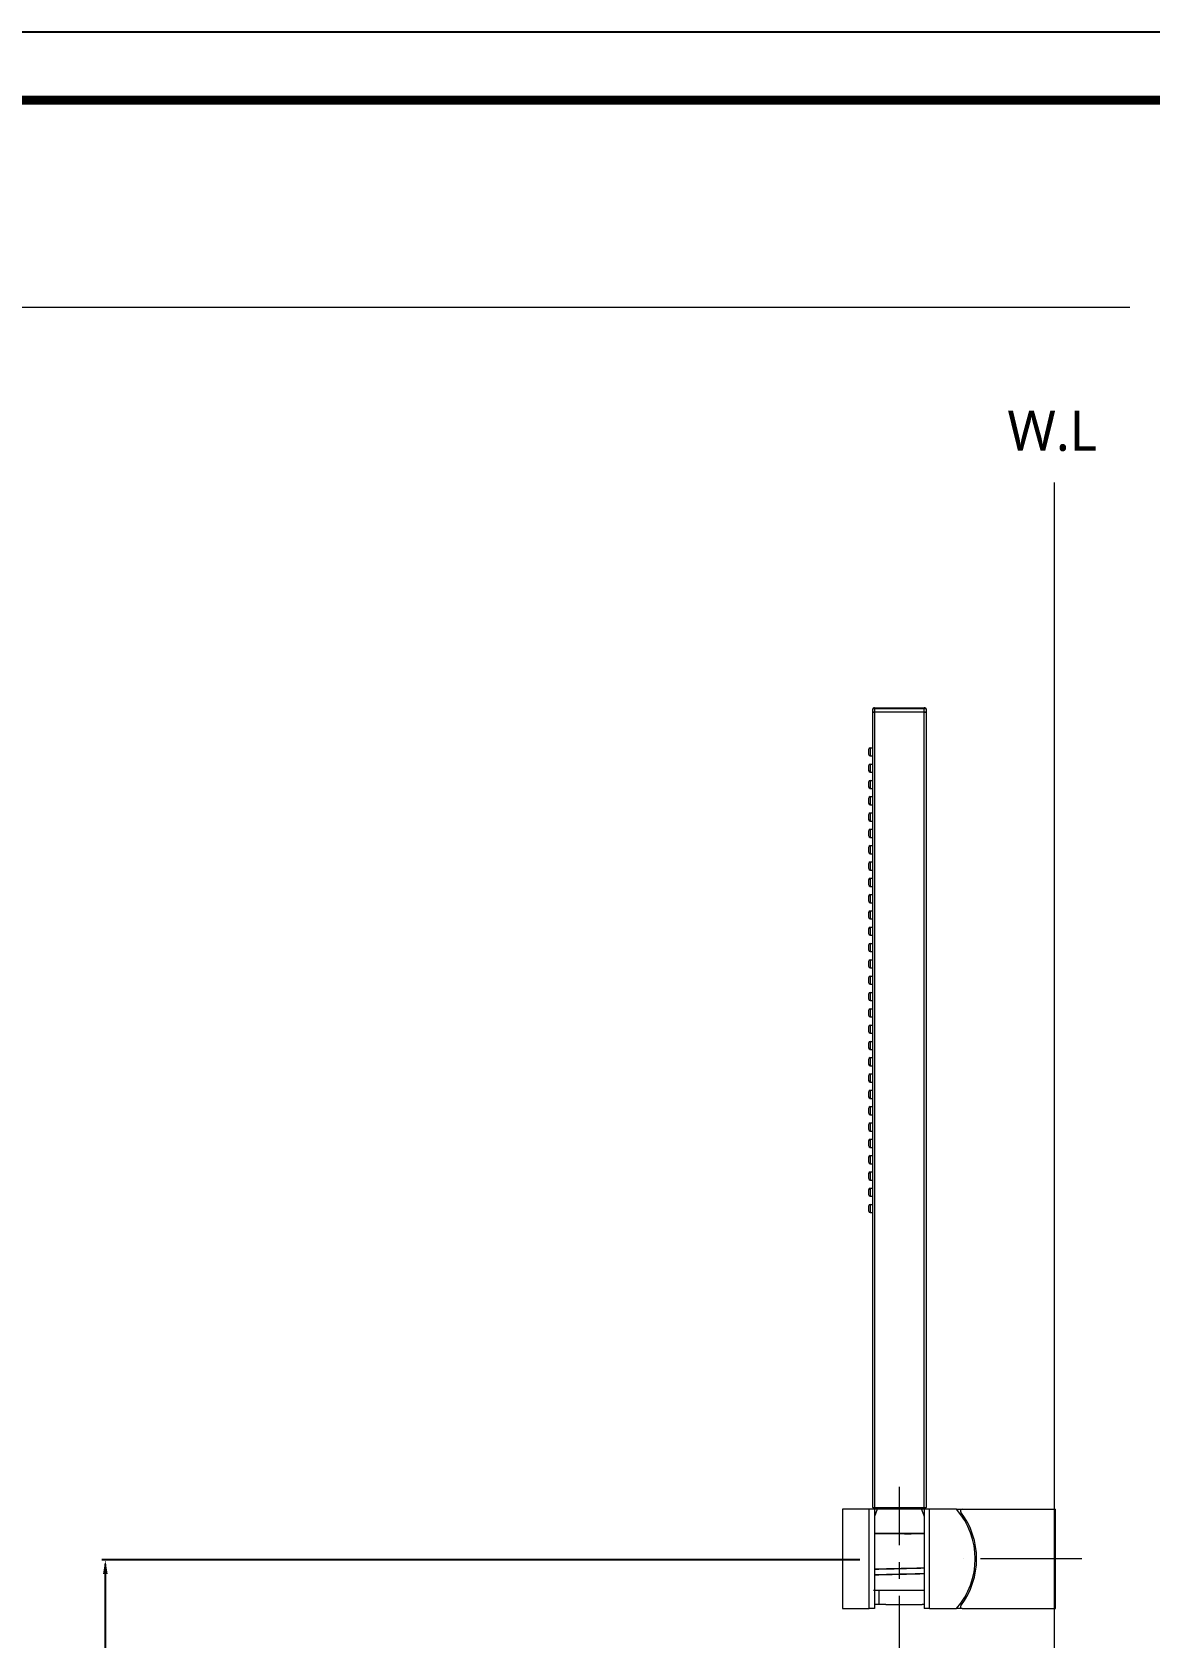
# Model space of a CAD drawing. Extents: x 2340 to 3468, y 0 to 827.
# Drawn here: x 2903.6 to 3218.7, y 374 to 826.8 of the extents above; entities that cross this region are included whole.
import ezdxf

# ---------------------------------------------------------------- set-up
doc = ezdxf.new("R2010")
doc.units = 0
doc.header["$LTSCALE"] = 3
doc.header["$MEASUREMENT"] = 0
doc.linetypes.add('CENTER2', pattern=[28.575, 19.05, -3.175, 3.175, -3.175])
doc.layers.get('0').update_dxf_attribs({"linetype": 'CONTINUOUS'})
doc.layers.add('1', color=7, linetype='CONTINUOUS')
doc.layers.add('Cneter', color=1, linetype='CENTER2', lineweight=13)
doc.layers.add('치수선', color=7, linetype='CONTINUOUS', lineweight=20)
doc.styles.add('Daelim Dimension', font='NanumGothic.ttf')

msp = doc.modelspace()

# ---------------------------------------------------------------- linework, layer by layer
at = {"color": 5, "ltscale": 0.5}
for p, q in [((3136.91, 395.98), (2923.27, 395.98)), ((2924.22, 394.76), (2924.22, 157.33))]:
    msp.add_line(p, q, dxfattribs=at)
at = {"ltscale": 0.5}
msp.add_lwpolyline([(2339.56, 0), (3467.96, 0), (3467.96, 826.8), (2339.56, 826.8)], close=True, dxfattribs=at)
at = {"color": 5, "linetype": 'ByBlock', "lineweight": 200, "const_width": 2.6}
msp.add_lwpolyline([(2357.71, 35.4), (3449.71, 35.4), (3449.71, 807.6), (2357.71, 807.6)], close=True, dxfattribs=at)
at = {"color": 5, "ltscale": 0.5}
msp.add_solid([(2923.56, 391.98), (2924.89, 391.98), (2924.22, 395.98)], dxfattribs=at)
at = {"layer": '1', "color": 7, "linetype": 'Continuous', "lineweight": 18}
for p, q in [((3140.58, 635.06), (3140.58, 635.96)), ((3140.58, 410.76), (3140.58, 635.06)), ((3141.08, 635.06), (3140.58, 635.06)), ((3140.58, 635.06), (3141.08, 635.06)), ((3141.08, 636.26), (3140.88, 636.26)), ((3141.08, 636.26), (3155.08, 636.26)), ((3155.08, 635.06), (3141.08, 635.06)), ((3155.08, 635.06), (3141.08, 635.06)), ((3155.28, 636.26), (3155.08, 636.26)), ((3155.58, 635.06), (3155.08, 635.06)), ((3155.08, 635.06), (3155.58, 635.06)), ((3155.58, 635.96), (3155.58, 635.06)), ((3155.58, 635.06), (3155.58, 410.76)), ((3139.88, 625.01), (3140.58, 625.01)), ((3139.38, 624.51), (3139.38, 623.21)), ((3139.88, 622.71), (3140.58, 622.71)), ((3139.88, 620.41), (3140.58, 620.41)), ((3139.38, 619.91), (3139.38, 618.61)), ((3139.88, 618.11), (3140.58, 618.11)), ((3139.38, 615.31), (3139.38, 614.01)), ((3139.88, 615.81), (3140.58, 615.81)), ((3139.88, 613.51), (3140.58, 613.51)), ((3139.38, 610.71), (3139.38, 609.41)), ((3139.88, 611.21), (3140.58, 611.21)), ((3139.88, 608.91), (3140.58, 608.91)), ((3139.38, 606.11), (3139.38, 604.81)), ((3139.88, 606.61), (3140.58, 606.61)), ((3139.88, 604.31), (3140.58, 604.31)), ((3139.38, 601.51), (3139.38, 600.21)), ((3139.88, 602.01), (3140.58, 602.01)), ((3139.88, 599.71), (3140.58, 599.71)), ((3139.38, 596.91), (3139.38, 595.61)), ((3139.88, 597.41), (3140.58, 597.41)), ((3139.88, 595.11), (3140.58, 595.11)), ((3139.38, 592.31), (3139.38, 591.01)), ((3139.88, 592.81), (3140.58, 592.81)), ((3139.88, 590.51), (3140.58, 590.51)), ((3139.38, 587.71), (3139.38, 586.41)), ((3139.88, 588.21), (3140.58, 588.21)), ((3139.88, 585.91), (3140.58, 585.91)), ((3139.38, 583.11), (3139.38, 581.81)), ((3139.88, 583.61), (3140.58, 583.61)), ((3139.88, 581.31), (3140.58, 581.31)), ((3139.38, 578.51), (3139.38, 577.21)), ((3139.88, 579.01), (3140.58, 579.01)), ((3139.88, 576.71), (3140.58, 576.71)), ((3139.38, 573.91), (3139.38, 572.61)), ((3139.88, 574.41), (3140.58, 574.41)), ((3139.88, 572.11), (3140.58, 572.11)), ((3139.38, 569.31), (3139.38, 568.01)), ((3139.88, 569.81), (3140.58, 569.81)), ((3139.88, 567.51), (3140.58, 567.51)), ((3139.38, 564.71), (3139.38, 563.41)), ((3139.88, 565.21), (3140.58, 565.21)), ((3139.88, 562.91), (3140.58, 562.91)), ((3139.38, 560.11), (3139.38, 558.81)), ((3139.88, 560.61), (3140.58, 560.61)), ((3139.88, 558.31), (3140.58, 558.31)), ((3139.38, 555.51), (3139.38, 554.21)), ((3139.88, 556.01), (3140.58, 556.01)), ((3139.88, 553.71), (3140.58, 553.71)), ((3139.38, 550.91), (3139.38, 549.61)), ((3139.88, 551.41), (3140.58, 551.41)), ((3139.88, 549.11), (3140.58, 549.11)), ((3139.38, 546.31), (3139.38, 545.01)), ((3139.88, 546.81), (3140.58, 546.81)), ((3139.88, 544.51), (3140.58, 544.51)), ((3139.38, 541.71), (3139.38, 540.41)), ((3139.88, 542.21), (3140.58, 542.21)), ((3139.88, 539.91), (3140.58, 539.91)), ((3139.38, 537.11), (3139.38, 535.81)), ((3139.88, 537.61), (3140.58, 537.61)), ((3139.88, 535.31), (3140.58, 535.31)), ((3139.38, 532.51), (3139.38, 531.21)), ((3139.88, 533.01), (3140.58, 533.01)), ((3139.88, 530.71), (3140.58, 530.71)), ((3139.38, 527.91), (3139.38, 526.61)), ((3139.88, 528.41), (3140.58, 528.41)), ((3139.88, 526.11), (3140.58, 526.11)), ((3139.38, 523.31), (3139.38, 522.01)), ((3139.88, 523.81), (3140.58, 523.81)), ((3139.88, 521.51), (3140.58, 521.51)), ((3139.38, 518.71), (3139.38, 517.41)), ((3139.88, 519.21), (3140.58, 519.21)), ((3139.88, 516.91), (3140.58, 516.91)), ((3139.38, 514.11), (3139.38, 512.81)), ((3139.88, 514.61), (3140.58, 514.61)), ((3139.88, 512.31), (3140.58, 512.31)), ((3139.38, 509.51), (3139.38, 508.21)), ((3139.88, 510.01), (3140.58, 510.01)), ((3139.88, 507.71), (3140.58, 507.71)), ((3139.38, 504.91), (3139.38, 503.61)), ((3139.88, 505.41), (3140.58, 505.41)), ((3139.88, 503.11), (3140.58, 503.11)), ((3139.38, 500.31), (3139.38, 499.01)), ((3139.88, 500.81), (3140.58, 500.81)), ((3139.88, 498.51), (3140.58, 498.51)), ((3139.38, 495.71), (3139.38, 494.41)), ((3139.88, 496.21), (3140.58, 496.21)), ((3139.88, 493.91), (3140.58, 493.91)), ((3132.08, 410.26), (3132.08, 382.26)), ((3139.58, 410.26), (3132.08, 410.26)), ((3139.58, 382.26), (3139.58, 410.26)), ((3141.08, 410.26), (3139.58, 410.26)), ((3141.83, 410.26), (3141.08, 408.26)), ((3141.08, 410.26), (3141.08, 382.26)), ((3155.08, 410.26), (3141.08, 410.26)), ((3155.08, 410.26), (3155.08, 382.26)), ((3156.58, 410.26), (3155.08, 410.26)), ((3164.21, 410.26), (3156.58, 410.26)), ((3156.58, 382.26), (3156.58, 410.26)), ((3164.21, 410.26), (3165.78, 410.26)), ((3165.78, 410.26), (3192.08, 410.26)), ((3192.08, 382.26), (3192.08, 410.26)), ((3155.07, 403.42), (3141.08, 403.42)), ((3132.08, 382.26), (3139.58, 382.26)), ((3141.08, 382.26), (3139.58, 382.26)), ((3156.58, 382.26), (3155.08, 382.26)), ((3156.58, 382.26), (3164.21, 382.26)), ((3165.78, 382.26), (3164.21, 382.26)), ((3165.78, 382.26), (3192.08, 382.26))]:
    msp.add_line(p, q, dxfattribs=at)
at = {"layer": '1', "color": 7, "linetype": 'Continuous', "lineweight": 13}
for p, q in [((3141.08, 635.96), (3140.58, 635.96)), ((3141.08, 636.26), (3141.08, 635.96)), ((3141.08, 635.96), (3141.08, 635.06)), ((3155.08, 635.96), (3141.08, 635.96)), ((3141.08, 635.06), (3141.08, 410.76)), ((3155.08, 635.96), (3155.08, 636.26)), ((3155.08, 635.06), (3155.08, 635.96)), ((3155.58, 635.96), (3155.08, 635.96)), ((3155.08, 410.76), (3155.08, 635.06)), ((3139.88, 625.01), (3139.88, 622.71)), ((3139.88, 620.41), (3139.88, 618.11)), ((3139.88, 615.81), (3139.88, 613.51)), ((3139.88, 611.21), (3139.88, 608.91)), ((3139.88, 606.61), (3139.88, 604.31)), ((3139.88, 602.01), (3139.88, 599.71)), ((3139.88, 597.41), (3139.88, 595.11)), ((3139.88, 592.81), (3139.88, 590.51)), ((3139.88, 588.21), (3139.88, 585.91)), ((3139.88, 583.61), (3139.88, 581.31)), ((3139.88, 579.01), (3139.88, 576.71)), ((3139.88, 574.41), (3139.88, 572.11)), ((3139.88, 569.81), (3139.88, 567.51)), ((3139.88, 565.21), (3139.88, 562.91)), ((3139.88, 560.61), (3139.88, 558.31)), ((3139.88, 556.01), (3139.88, 553.71)), ((3139.88, 551.41), (3139.88, 549.11)), ((3139.88, 546.81), (3139.88, 544.51)), ((3139.88, 542.21), (3139.88, 539.91)), ((3139.88, 537.61), (3139.88, 535.31)), ((3139.88, 533.01), (3139.88, 530.71)), ((3139.88, 528.41), (3139.88, 526.11)), ((3139.88, 523.81), (3139.88, 521.51)), ((3139.88, 519.21), (3139.88, 516.91)), ((3139.88, 514.61), (3139.88, 512.31)), ((3139.88, 510.01), (3139.88, 507.71)), ((3139.88, 505.41), (3139.88, 503.11)), ((3139.88, 500.81), (3139.88, 498.51)), ((3139.88, 496.21), (3139.88, 493.91)), ((3140.58, 410.76), (3141.08, 410.76)), ((3141.08, 410.76), (3141.08, 410.26)), ((3141.08, 410.76), (3155.08, 410.76)), ((3155.08, 410.26), (3155.08, 410.76)), ((3155.08, 410.76), (3155.58, 410.76))]:
    msp.add_line(p, q, dxfattribs=at)
at = {"layer": '1', "color": 7, "linetype": 'Continuous', "lineweight": 18}
for centre, radius, start, end in [((3140.88, 635.96), 0.3, 90, 180), ((3155.28, 635.96), 0.3, 360, 90), ((3139.88, 624.51), 0.5, 90, 180), ((3139.88, 623.21), 0.5, 180, 270), ((3139.88, 619.91), 0.5, 90, 180), ((3139.88, 618.61), 0.5, 180, 270), ((3139.88, 615.31), 0.5, 90, 180), ((3139.88, 614.01), 0.5, 180, 270), ((3139.88, 610.71), 0.5, 90, 180), ((3139.88, 609.41), 0.5, 180, 270), ((3139.88, 606.11), 0.5, 90, 180), ((3139.88, 604.81), 0.5, 180, 270), ((3139.88, 601.51), 0.5, 90, 180), ((3139.88, 600.21), 0.5, 180, 270), ((3139.88, 596.91), 0.5, 90, 180), ((3139.88, 595.61), 0.5, 180, 270), ((3139.88, 592.31), 0.5, 90, 180), ((3139.88, 591.01), 0.5, 180, 270), ((3139.88, 587.71), 0.5, 90, 180), ((3139.88, 586.41), 0.5, 180, 270), ((3139.88, 583.11), 0.5, 90, 180), ((3139.88, 581.81), 0.5, 180, 270), ((3139.88, 578.51), 0.5, 90, 180), ((3139.88, 577.21), 0.5, 180, 270), ((3139.88, 573.91), 0.5, 90, 180), ((3139.88, 572.61), 0.5, 180, 270), ((3139.88, 569.31), 0.5, 90, 180), ((3139.88, 568.01), 0.5, 180, 270), ((3139.88, 564.71), 0.5, 90, 180), ((3139.88, 563.41), 0.5, 180, 270), ((3139.88, 560.11), 0.5, 90, 180), ((3139.88, 558.81), 0.5, 180, 270), ((3139.88, 555.51), 0.5, 90, 180), ((3139.88, 554.21), 0.5, 180, 270), ((3139.88, 550.91), 0.5, 90, 180), ((3139.88, 549.61), 0.5, 180, 270), ((3139.88, 546.31), 0.5, 90, 180), ((3139.88, 545.01), 0.5, 180, 270), ((3139.88, 541.71), 0.5, 90, 180), ((3139.88, 540.41), 0.5, 180, 270), ((3139.88, 537.11), 0.5, 90, 180), ((3139.88, 535.81), 0.5, 180, 270), ((3139.88, 532.51), 0.5, 90, 180), ((3139.88, 531.21), 0.5, 180, 270), ((3139.88, 527.91), 0.5, 90, 180), ((3139.88, 526.61), 0.5, 180, 270), ((3139.88, 523.31), 0.5, 90, 180), ((3139.88, 522.01), 0.5, 180, 270), ((3139.88, 518.71), 0.5, 90, 180), ((3139.88, 517.41), 0.5, 180, 270), ((3139.88, 514.11), 0.5, 90, 180), ((3139.88, 512.81), 0.5, 180, 270), ((3139.88, 509.51), 0.5, 90, 180), ((3139.88, 508.21), 0.5, 180, 270), ((3139.88, 504.91), 0.5, 90, 180), ((3139.88, 503.61), 0.5, 180, 270), ((3139.88, 500.31), 0.5, 90, 180), ((3139.88, 499.01), 0.5, 180, 270), ((3139.88, 495.71), 0.5, 90, 180), ((3139.88, 494.41), 0.5, 180, 270), ((3141.08, 410.76), 0.5, 180, 270), ((3155.08, 410.76), 0.5, 270, 0), ((3148.09, 396.26), 21.35, 319.0315, 40.9685), ((3165.78, 409.76), 0.5, 90, 217.3483), ((3148.09, 396.26), 21.75, 322.6517, 37.3483), ((3165.78, 382.76), 0.5, 142.6517, 270)]:
    msp.add_arc(centre, radius, start, end, dxfattribs=at)
msp.add_open_spline([(3154.33, 410.26), (3154.58, 409.59), (3154.83, 408.93), (3155.08, 408.26)], degree=3, dxfattribs=at)
for points, knots in [([(3155.09, 403.3), (3155.05, 403.3), (3154.94, 403.3), (3154.76, 403.3), (3154.52, 403.3), (3154.26, 403.3), (3153.96, 403.3), (3153.64, 403.29), (3153.29, 403.29), (3152.91, 403.29), (3152.5, 403.29), (3152.06, 403.29), (3151.58, 403.29), (3151.07, 403.28), (3150.52, 403.28), (3149.92, 403.28), (3149.28, 403.29), (3148.59, 403.29), (3147.87, 403.29), (3147.1, 403.29), (3146.31, 403.29), (3145.48, 403.3), (3144.68, 403.3), (3143.95, 403.31), (3143.33, 403.31), (3142.83, 403.32), (3142.45, 403.32), (3142.14, 403.33), (3141.83, 403.33), (3141.46, 403.34), (3141.2, 403.35), (3141.07, 403.35)], [0, 0, 0, 0, 0.009196, 0.026588, 0.045779, 0.066768, 0.089556, 0.114141, 0.140523, 0.168702, 0.198677, 0.230449, 0.263213, 0.298529, 0.336399, 0.376821, 0.419794, 0.465314, 0.513382, 0.564001, 0.617175, 0.672904, 0.731301, 0.782621, 0.826866, 0.864039, 0.894141, 0.912269, 0.936696, 0.967424, 1, 1, 1, 1]), ([(3140.99, 391.83), (3141.03, 391.83), (3141.06, 391.83), (3141.22, 391.83), (3141.35, 391.84), (3141.55, 391.84), (3141.61, 391.84), (3141.71, 391.85), (3141.75, 391.85), (3141.82, 391.85), (3141.99, 391.85), (3142.16, 391.86), (3142.59, 391.87), (3143.17, 391.88), (3143.78, 391.9), (3144.25, 391.91), (3144.41, 391.91), (3144.65, 391.92), (3144.73, 391.92), (3144.9, 391.93), (3144.98, 391.93), (3145.39, 391.94), (3145.72, 391.95), (3146.38, 391.96), (3146.72, 391.97), (3147.39, 391.99), (3147.73, 392), (3148.12, 392), (3148.16, 392.01), (3148.24, 392.01), (3148.29, 392.01), (3148.42, 392.01), (3148.67, 392.02), (3148.93, 392.02), (3149.43, 392.03), (3150.1, 392.05), (3150.76, 392.06), (3151.25, 392.07), (3151.41, 392.08), (3151.66, 392.08), (3151.74, 392.09), (3151.9, 392.09), (3151.98, 392.09), (3152.37, 392.1), (3152.68, 392.11), (3153.27, 392.13), (3153.56, 392.14), (3154.13, 392.15), (3154.4, 392.16), (3154.7, 392.17), (3154.73, 392.17), (3154.8, 392.17), (3154.9, 392.17), (3155.02, 392.18), (3155.1, 392.18), (3155.13, 392.18)], [0, 0, 0, 0, 0.00854, 0.00854, 0.041385, 0.041385, 0.057807, 0.057807, 0.066019, 0.066019, 0.07423, 0.107075, 0.107075, 0.172765, 0.238455, 0.238455, 0.2713, 0.2713, 0.287723, 0.287723, 0.304145, 0.304145, 0.369835, 0.369835, 0.435525, 0.435525, 0.501215, 0.501215, 0.509427, 0.509427, 0.517638, 0.517638, 0.53406, 0.566905, 0.566905, 0.632595, 0.698285, 0.698285, 0.731131, 0.731131, 0.747553, 0.747553, 0.763976, 0.763976, 0.829666, 0.829666, 0.895356, 0.895356, 0.961046, 0.961046, 0.969257, 0.969257, 0.977468, 0.993891, 1, 1, 1, 1]), ([(3140.99, 391.78), (3141.15, 391.79), (3141.31, 391.79), (3141.55, 391.8), (3141.61, 391.8), (3141.71, 391.8), (3141.75, 391.8), (3141.82, 391.81), (3141.99, 391.81), (3142.16, 391.81), (3142.59, 391.83), (3143.17, 391.84), (3143.78, 391.85), (3144.25, 391.86), (3144.41, 391.87), (3144.65, 391.87), (3144.73, 391.88), (3144.9, 391.88), (3144.98, 391.88), (3145.39, 391.89), (3145.72, 391.9), (3146.38, 391.92), (3146.72, 391.93), (3147.39, 391.94), (3147.73, 391.95), (3148.12, 391.96), (3148.16, 391.96), (3148.24, 391.96), (3148.29, 391.96), (3148.42, 391.97), (3148.67, 391.97), (3148.93, 391.98), (3149.43, 391.99), (3150.1, 392), (3150.76, 392.02), (3151.25, 392.03), (3151.41, 392.03), (3151.66, 392.04), (3151.74, 392.04), (3151.9, 392.04), (3151.97, 392.05), (3152.37, 392.06), (3152.68, 392.07), (3153.27, 392.08), (3153.56, 392.09), (3154.13, 392.11), (3154.4, 392.12), (3154.7, 392.12), (3154.77, 392.13), (3154.9, 392.13), (3155.02, 392.13), (3155.1, 392.14), (3155.13, 392.14)], [0, 0, 0, 0, 0.041419, 0.041419, 0.057842, 0.057842, 0.066053, 0.066053, 0.074265, 0.107111, 0.107111, 0.172803, 0.238496, 0.238496, 0.271342, 0.271342, 0.287765, 0.287765, 0.304188, 0.304188, 0.36988, 0.36988, 0.435572, 0.435572, 0.501265, 0.501265, 0.509476, 0.509476, 0.517688, 0.517688, 0.534111, 0.566957, 0.566957, 0.632649, 0.698341, 0.698341, 0.731187, 0.731187, 0.74761, 0.74761, 0.764033, 0.764033, 0.829726, 0.829726, 0.895418, 0.895418, 0.96111, 0.96111, 0.969322, 0.977533, 0.993956, 1, 1, 1, 1]), ([(3155.16, 393.68), (3155, 393.68), (3154.84, 393.67), (3154.6, 393.66), (3154.54, 393.66), (3154.44, 393.66), (3154.4, 393.66), (3154.33, 393.66), (3154.16, 393.65), (3153.99, 393.64), (3153.56, 393.63), (3152.98, 393.62), (3152.37, 393.6), (3151.9, 393.59), (3151.74, 393.59), (3151.5, 393.58), (3151.42, 393.58), (3151.25, 393.58), (3151.17, 393.57), (3150.76, 393.57), (3150.43, 393.56), (3149.77, 393.54), (3149.43, 393.54), (3148.76, 393.52), (3148.42, 393.51), (3148.03, 393.5), (3147.99, 393.5), (3147.91, 393.5), (3147.86, 393.5), (3147.73, 393.49), (3147.48, 393.49), (3147.22, 393.48), (3146.72, 393.47), (3146.05, 393.45), (3145.39, 393.44), (3144.9, 393.43), (3144.74, 393.42), (3144.49, 393.42), (3144.41, 393.42), (3144.25, 393.41), (3144.17, 393.41), (3143.78, 393.4), (3143.47, 393.4), (3142.88, 393.38), (3142.59, 393.37), (3142.02, 393.35), (3141.75, 393.35), (3141.45, 393.34), (3141.42, 393.33), (3141.35, 393.33), (3141.25, 393.33), (3141.13, 393.33), (3141.05, 393.32), (3141.02, 393.32)], [0, 0, 0, 0, 0.041385, 0.041385, 0.057807, 0.057807, 0.066019, 0.066019, 0.07423, 0.107075, 0.107075, 0.172765, 0.238455, 0.238455, 0.2713, 0.2713, 0.287723, 0.287723, 0.304145, 0.304145, 0.369835, 0.369835, 0.435525, 0.435525, 0.501215, 0.501215, 0.509427, 0.509427, 0.517638, 0.517638, 0.53406, 0.566905, 0.566905, 0.632595, 0.698285, 0.698285, 0.731131, 0.731131, 0.747553, 0.747553, 0.763976, 0.763976, 0.829666, 0.829666, 0.895356, 0.895356, 0.961046, 0.961046, 0.969257, 0.969257, 0.977468, 0.993891, 1, 1, 1, 1]), ([(3155.16, 393.64), (3155, 393.63), (3154.84, 393.63), (3154.6, 393.62), (3154.54, 393.62), (3154.44, 393.61), (3154.4, 393.61), (3154.33, 393.61), (3154.16, 393.6), (3153.99, 393.6), (3153.56, 393.59), (3153.27, 393.58), (3152.68, 393.57), (3152.37, 393.56), (3151.9, 393.55), (3151.74, 393.54), (3151.5, 393.54), (3151.42, 393.54), (3151.25, 393.53), (3151.17, 393.53), (3150.76, 393.52), (3150.43, 393.51), (3149.77, 393.5), (3149.43, 393.49), (3148.76, 393.47), (3148.42, 393.46), (3148.03, 393.45), (3147.99, 393.45), (3147.91, 393.45), (3147.86, 393.45), (3147.73, 393.45), (3147.65, 393.44), (3147.39, 393.44), (3147.22, 393.43), (3146.72, 393.42), (3146.05, 393.41), (3145.39, 393.4), (3144.9, 393.38), (3144.74, 393.38), (3144.49, 393.38), (3144.41, 393.37), (3144.25, 393.37), (3144.17, 393.37), (3143.78, 393.36), (3143.47, 393.35), (3142.88, 393.33), (3142.59, 393.32), (3142.02, 393.31), (3141.75, 393.3), (3141.45, 393.29), (3141.42, 393.29), (3141.35, 393.29), (3141.25, 393.28), (3141.13, 393.28), (3141.05, 393.28), (3141.02, 393.28)], [0, 0, 0, 0, 0.041452, 0.041452, 0.057875, 0.057875, 0.066086, 0.066086, 0.074298, 0.107144, 0.107144, 0.172836, 0.172836, 0.238528, 0.238528, 0.271375, 0.271375, 0.287798, 0.287798, 0.304221, 0.304221, 0.369913, 0.369913, 0.435605, 0.435605, 0.501297, 0.501297, 0.509509, 0.509509, 0.51772, 0.51772, 0.534144, 0.534144, 0.56699, 0.56699, 0.632682, 0.698374, 0.698374, 0.73122, 0.73122, 0.747643, 0.747643, 0.764066, 0.764066, 0.829759, 0.829759, 0.895451, 0.895451, 0.961143, 0.961143, 0.969355, 0.969355, 0.977566, 0.993989, 1, 1, 1, 1]), ([(3155.08, 387.39), (3154.12, 387.39), (3151.85, 387.39), (3147.87, 387.39), (3143.92, 387.39), (3141.71, 387.4), (3140.79, 387.4)], [0, 0, 0, 0, 0.24993, 0.499953, 0.749977, 1, 1, 1, 1]), ([(3142.31, 383.4), (3142.3, 383.4), (3142.29, 383.4), (3142.26, 383.4), (3142.23, 383.4), (3142.2, 383.4), (3142.16, 383.4), (3142.13, 383.4), (3142.09, 383.4), (3142.05, 383.4), (3142.01, 383.4), (3141.96, 383.4), (3141.92, 383.4), (3141.87, 383.4), (3141.82, 383.4), (3141.77, 383.4), (3141.72, 383.4), (3141.67, 383.41), (3141.61, 383.41), (3141.56, 383.41), (3141.5, 383.41), (3141.44, 383.41), (3141.38, 383.41), (3141.32, 383.41), (3141.26, 383.41), (3141.2, 383.41), (3141.14, 383.42), (3141.1, 383.42), (3141.07, 383.42), (3141.07, 383.42)], [0, 0, 0, 0, 0.017329, 0.036289, 0.05688, 0.079103, 0.102958, 0.128445, 0.155563, 0.184313, 0.214695, 0.24671, 0.280356, 0.315634, 0.352545, 0.391088, 0.431263, 0.47307, 0.51651, 0.561582, 0.608286, 0.656623, 0.706592, 0.758192, 0.811425, 0.866289, 0.922784, 0.98091, 1, 1, 1, 1]), ([(3155.11, 383.37), (3155.09, 383.37), (3155.02, 383.37), (3154.89, 383.37), (3154.72, 383.37), (3154.53, 383.36), (3154.33, 383.36), (3154.11, 383.36), (3153.87, 383.36), (3153.6, 383.35), (3153.28, 383.35), (3152.91, 383.35), (3152.52, 383.34), (3152.12, 383.34), (3151.7, 383.34), (3151.26, 383.34), (3150.81, 383.33), (3150.35, 383.33), (3149.88, 383.33), (3149.4, 383.33), (3148.91, 383.33), (3148.42, 383.33), (3147.92, 383.33), (3147.43, 383.34), (3146.98, 383.34), (3146.56, 383.34), (3146.18, 383.34), (3145.84, 383.34), (3145.54, 383.34), (3145.29, 383.34), (3145.07, 383.34), (3144.89, 383.35), (3144.73, 383.35), (3144.55, 383.35), (3144.34, 383.36), (3144.09, 383.37), (3143.81, 383.37), (3143.57, 383.38), (3143.4, 383.39), (3143.3, 383.39), (3143.2, 383.39), (3143.11, 383.39), (3143.02, 383.4), (3142.94, 383.4), (3142.85, 383.4), (3142.78, 383.4), (3142.7, 383.4), (3142.63, 383.4), (3142.56, 383.4), (3142.49, 383.4), (3142.43, 383.4), (3142.37, 383.4), (3142.33, 383.4), (3142.31, 383.4)], [0, 0, 0, 0, 0.008661, 0.029283, 0.050392, 0.071988, 0.094069, 0.116635, 0.139687, 0.163223, 0.194535, 0.225993, 0.257598, 0.289348, 0.321242, 0.353277, 0.385455, 0.417779, 0.450251, 0.482869, 0.515632, 0.548538, 0.581587, 0.614789, 0.645503, 0.67373, 0.699466, 0.722712, 0.743466, 0.761728, 0.7775, 0.790782, 0.800369, 0.813095, 0.82896, 0.847965, 0.87011, 0.895394, 0.903896, 0.912179, 0.920243, 0.92809, 0.935718, 0.943128, 0.950319, 0.957293, 0.964048, 0.970585, 0.976904, 0.983005, 0.988888, 0.994553, 1, 1, 1, 1])]:
    msp.add_open_spline(points, degree=3, knots=knots, dxfattribs=at)
at = {"layer": '1', "color": 7, "linetype": 'Continuous', "lineweight": 13}
msp.add_open_spline([(3142.31, 387.41), (3142.31, 386.07), (3142.31, 384.74), (3142.31, 383.4)], degree=3, dxfattribs=at)
at = {"layer": 'Cneter', "lineweight": 5, "ltscale": 0.5}
for p, q in [((3148.08, 185.82), (3148.08, 416.57)), ((3199.51, 396.26), (3166.14, 396.26))]:
    msp.add_line(p, q, dxfattribs=at)
at = {"layer": '치수선'}
for p, q in [((3213.04, 749.15), (2435.94, 749.15)), ((3191.76, 133.31), (3191.76, 699.84))]:
    msp.add_line(p, q, dxfattribs=at)

# ---------------------------------------------------------------- texts
at = {"layer": '치수선', "insert": (3203.78, 720.02), "char_height": 11.25, "attachment_point": 3, "style": 'Daelim Dimension'}
msp.add_mtext_dynamic_manual_height_columns('W.L', width=17.4109, gutter_width=12.5, heights=[0], dxfattribs=at)

doc.saveas('drawing.dxf')
